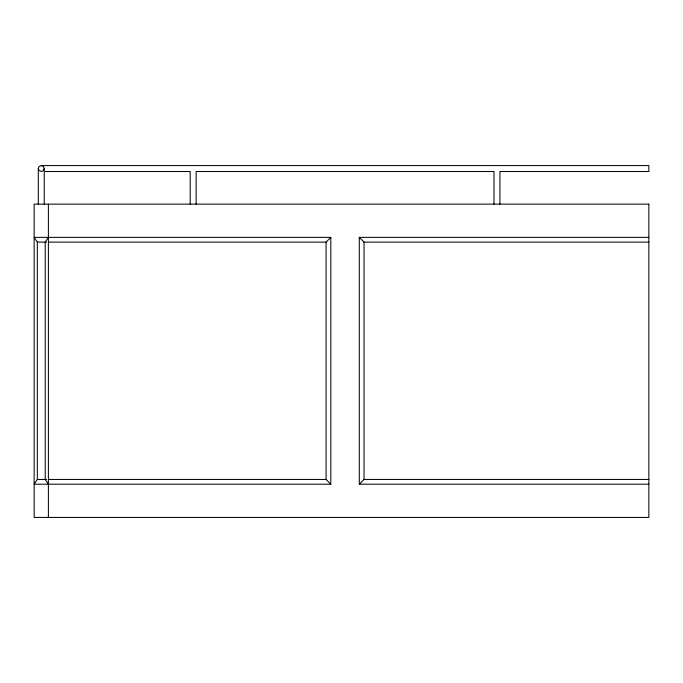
<?xml version="1.0" encoding="UTF-8"?>
<svg xmlns="http://www.w3.org/2000/svg" width="683" height="683" viewBox="0 0 683 683"><rect width="100%" height="100%" fill="white"/><g stroke="black" fill="none" stroke-linecap="round" stroke-linejoin="round"><path stroke-width="1.02" d="M38.299 204.14L38.299 168.539L39.17 166.447L41.27 165.576L648.85 165.576L648.85 171.51L499.922 171.51L499.922 204.14M41.27 165.576L43.37 166.447L44.233 168.539L43.37 170.639L41.27 171.51L39.17 170.639L38.299 168.539M48.391 237.368L45.223 242.115L45.223 479.449L48.391 484.196M37.317 479.449L34.15 484.196L330.82 484.196L330.82 237.368L34.15 237.368L37.317 242.115L37.317 479.449L46.564 479.449M49.167 242.115L326.073 242.115L330.82 237.368M648.85 237.368L359.301 237.368L359.301 484.196L364.048 479.449L648.85 479.449M45.317 171.51L190.198 171.51L190.198 204.14M37.317 242.115L46.564 242.115M359.301 237.368L364.048 242.115L648.85 242.115M49.167 479.449L326.073 479.449L330.82 484.196M359.301 484.196L648.85 484.196M493.988 204.14L493.988 171.51L196.132 171.51L196.132 204.14M364.048 242.115L364.048 479.449M326.073 242.115L326.073 479.449M48.391 204.14L48.391 517.424M44.233 168.539L44.233 204.14M648.85 204.14L34.15 204.14L34.15 517.424L648.85 517.424L648.85 204.14"/></g></svg>
